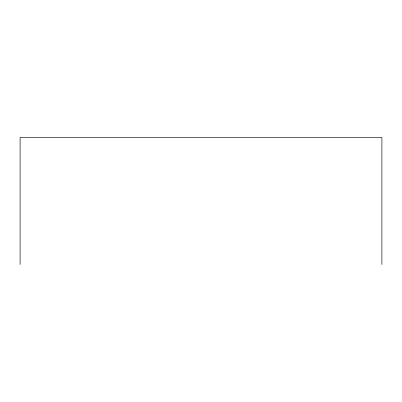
<?xml version="1.0" encoding="UTF-8"?>
<svg xmlns="http://www.w3.org/2000/svg" width="402" height="402" viewBox="0 0 402 402"><rect width="100%" height="100%" fill="white"/><g stroke="black" fill="none" stroke-linecap="round" stroke-linejoin="round"><path stroke-width="0.6" d="M381.9 264.506L381.9 137.494L20.1 137.494L20.1 264.506"/></g></svg>
